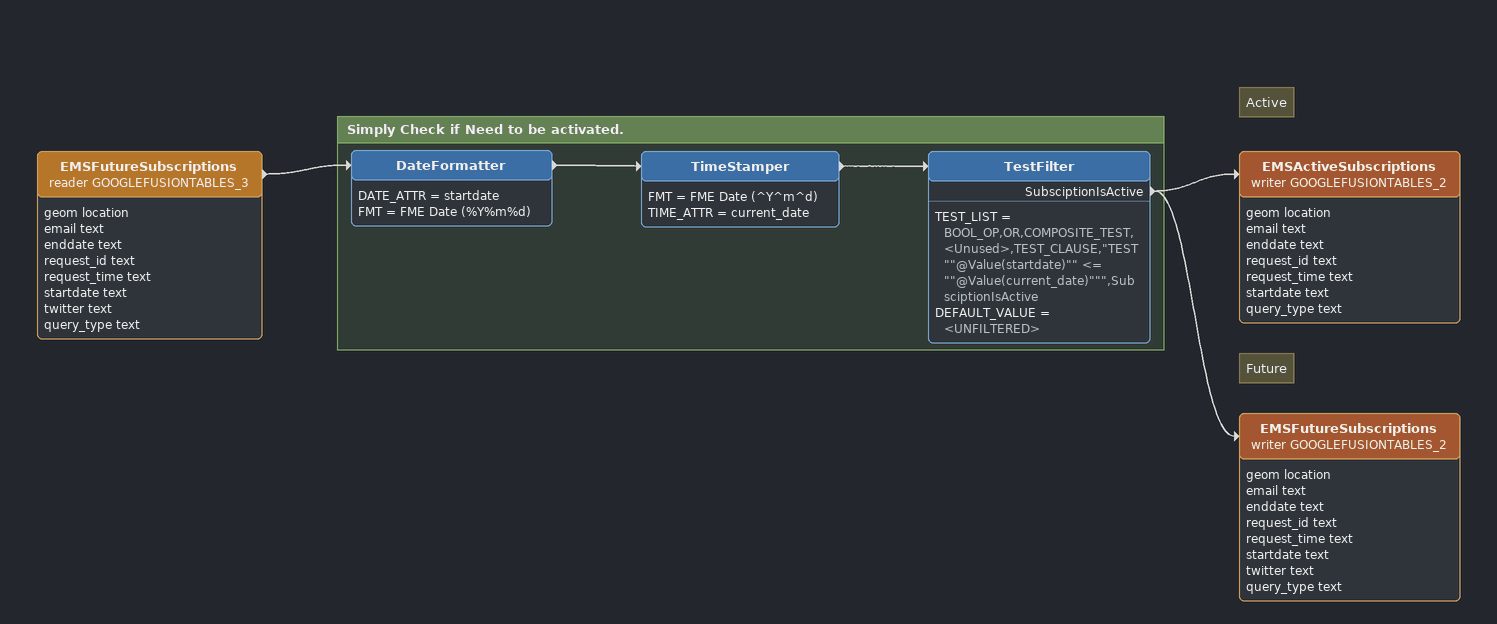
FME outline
EMSFutureSubscriptions (reader GOOGLEFUSIONTABLES_3)
    attributes: geom location, email text, enddate text, request_id text, request_time text, startdate text, twitter text, query_type text
    -> DateFormatter
Note: Active
EMSActiveSubscriptions (writer GOOGLEFUSIONTABLES_2)
    attributes: geom location, email text, enddate text, request_id text, request_time text, startdate text, query_type text
Note: Future
EMSFutureSubscriptions (writer GOOGLEFUSIONTABLES_2)
    attributes: geom location, email text, enddate text, request_id text, request_time text, startdate text, twitter text, query_type text

Bookmark: Simply Check if Need to be activated.
DateFormatter
    DATE_ATTR = startdate
    FMT = FME Date (%Y%m%d)
    -> TimeStamper
TimeStamper
    FMT = FME Date (^Y^m^d)
    TIME_ATTR = current_date
    -> TestFilter
TestFilter
    TEST_LIST = BOOL_OP,OR,COMPOSITE_TEST,<Unused>,TEST_CLAUSE,"TEST ""@Value(startdate)"" <= ""@Value(current_date)""",SubsciptionIsActive
    DEFAULT_VALUE = <UNFILTERED>
    SubsciptionIsActive -> EMSFutureSubscriptions (writer GOOGLEFUSIONTABLES_2)
    SubsciptionIsActive -> EMSActiveSubscriptions (writer GOOGLEFUSIONTABLES_2)
